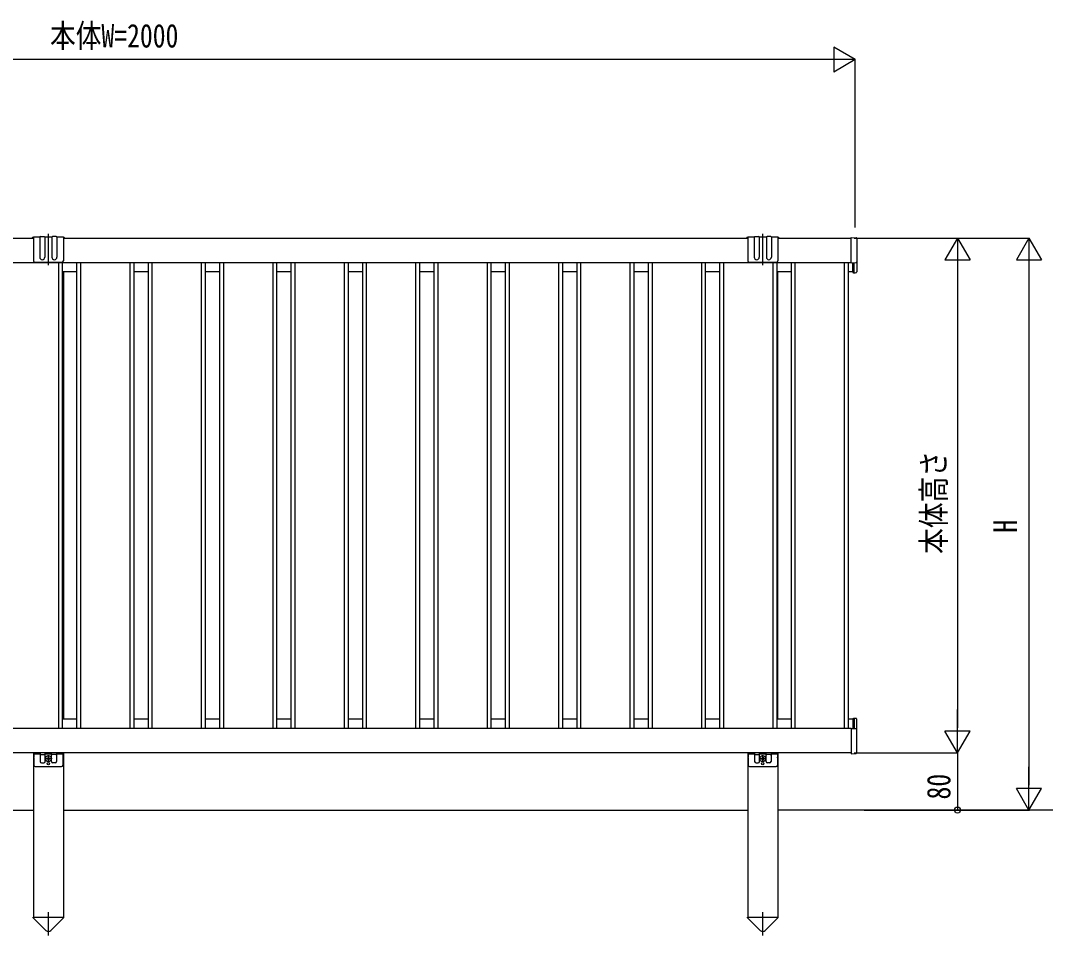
# Model space of a CAD drawing. Units: millimetres, scale not verified. Extents: x -4205 to 4205, y -2970 to 2970.
# Drawn here: x 1366 to 2801, y -306 to 974 of the extents above; entities that cross this region are included whole.
import ezdxf
from ezdxf.enums import TextEntityAlignment as Align

# ---------------------------------------------------------------- set-up
doc = ezdxf.new("R2010")
doc.units = ezdxf.units.MM
doc.header["$LTSCALE"] = 16
doc.layers.add('0-3_YKK_A1', color=4, linetype='Continuous')
doc.layers.add('0-4_YKK_D', color=6, linetype='Continuous')
doc.styles.add('ＭＳ ゴシック', font='')
doc.styles.get('ＭＳ ゴシック').set_extended_font_data('MS Gothic')

msp = doc.modelspace()

# ---------------------------------------------------------------- linework, layer by layer
at = {"layer": '0-3_YKK_A1'}
for p, q in [((1405, 631.64), (1405, 675.42)), ((2405, 631.64), (2405, 675.42)), ((539, 669.22), (1384, 669.22)), ((1393, 670.72), (1384, 670.72)), ((1384, 670.72), (1384, 637.71)), ((1393, 670.72), (1393, 642.71)), ((1394, 671.72), (1399, 671.72)), ((1410, 670.72), (1400, 670.72)), ((1400, 670.72), (1400, 642.71)), ((1410, 670.72), (1410, 642.71)), ((1416, 671.72), (1411, 671.72)), ((1426, 670.72), (1417, 670.72)), ((1417, 670.72), (1417, 642.71)), ((1426, 670.72), (1426, 637.71)), ((1426, 669.22), (2384, 669.22)), ((2393, 670.72), (2384, 670.72)), ((2384, 670.72), (2384, 637.71)), ((2393, 670.72), (2393, 642.71)), ((2394, 671.72), (2399, 671.72)), ((2410, 670.72), (2400, 670.72)), ((2400, 670.72), (2400, 642.71)), ((2410, 670.72), (2410, 642.71)), ((2416, 671.72), (2411, 671.72)), ((2426, 670.72), (2417, 670.72)), ((2417, 670.72), (2417, 642.71)), ((2426, 670.72), (2426, 637.71)), ((2426, 669.22), (2528.5, 669.22)), ((2528.5, 669.42), (2528.5, 670.1)), ((2528.5, 635.92), (2528.5, 669.42)), ((2528.82, 670.4), (2535.56, 669.99)), ((2536.5, 668.99), (2536.5, 636.35)), ((539, 635.22), (2528.5, 635.22)), ((1386, 635.71), (1404.29, 635.71)), ((1405.71, 635.71), (1424, 635.71)), ((1419, 635.22), (1419, -16.78)), ((1424.5, 635.22), (1424.5, -16.78)), ((1444.5, 635.22), (1444.5, -16.78)), ((1450, 635.22), (1450, -16.78)), ((1519, 635.22), (1519, -16.78)), ((1524.5, 635.22), (1524.5, -16.78)), ((1544.5, 635.22), (1544.5, -16.78)), ((1550, 635.22), (1550, -16.78)), ((1619, 635.22), (1619, -16.78)), ((1624.5, 635.22), (1624.5, -16.78)), ((1644.5, 635.22), (1644.5, -16.78)), ((1650, 635.22), (1650, -16.78)), ((1719, 635.22), (1719, -16.78)), ((1724.5, 635.22), (1724.5, -16.78)), ((1744.5, 635.22), (1744.5, -16.78)), ((1750, 635.22), (1750, -16.78)), ((1819, 635.22), (1819, -16.78)), ((1824.5, 635.22), (1824.5, -16.78)), ((1844.5, 635.22), (1844.5, -16.78)), ((1850, 635.22), (1850, -16.78)), ((1919, 635.22), (1919, -16.78)), ((1924.5, 635.22), (1924.5, -16.78)), ((1944.5, 635.22), (1944.5, -16.78)), ((1950, 635.22), (1950, -16.78)), ((2019, 635.22), (2019, -16.78)), ((2024.5, 635.22), (2024.5, -16.78)), ((2044.5, 635.22), (2044.5, -16.78)), ((2050, 635.22), (2050, -16.78)), ((2119, 635.22), (2119, -16.78)), ((2124.5, 635.22), (2124.5, -16.78)), ((2144.5, 635.22), (2144.5, -16.78)), ((2150, 635.22), (2150, -16.78)), ((2219, 635.22), (2219, -16.78)), ((2224.5, 635.22), (2224.5, -16.78)), ((2244.5, 635.22), (2244.5, -16.78)), ((2250, 635.22), (2250, -16.78)), ((2319, 635.22), (2319, -16.78)), ((2324.5, 635.22), (2324.5, -16.78)), ((2344.5, 635.22), (2344.5, -16.78)), ((2350, 635.22), (2350, -16.78)), ((2386, 635.71), (2404.29, 635.71)), ((2405.71, 635.71), (2424, 635.71)), ((2419, 635.22), (2419, -16.78)), ((2424.5, 635.22), (2424.5, -16.78)), ((2444.5, 635.22), (2444.5, -16.78)), ((2450, 635.22), (2450, -16.78)), ((2519, 635.22), (2519, -16.78)), ((2524.5, 635.22), (2524.5, -16.78)), ((2528.5, 635.24), (2528.5, 635.92)), ((2528.82, 634.94), (2535.56, 635.35)), ((2531, 623.02), (2531, 634.01)), ((2533, 634.42), (2531.28, 634.31)), ((2532, 634.36), (2532, 635.13)), ((2536.5, 636.35), (2536.5, 623.07)), ((1444.5, 622.22), (1424.5, 622.22)), ((1426, 622.22), (1426, -3.78)), ((1544.5, 622.22), (1524.5, 622.22)), ((1644.5, 622.22), (1624.5, 622.22)), ((1744.5, 622.22), (1724.5, 622.22)), ((1844.5, 622.22), (1824.5, 622.22)), ((1944.5, 622.22), (1924.5, 622.22)), ((2044.5, 622.22), (2024.5, 622.22)), ((2144.5, 622.22), (2124.5, 622.22)), ((2244.5, 622.22), (2224.5, 622.22)), ((2344.5, 622.22), (2324.5, 622.22)), ((2444.5, 622.22), (2424.5, 622.22)), ((2426, -3.78), (2426, 622.22)), ((2531, 622.22), (2524.5, 622.22)), ((2531, 621.82), (2531, 623.02)), ((2531.26, 621.4), (2531.26, 621.4)), ((2531.28, 621.4), (2532, 621.32)), ((2531.28, 621.4), (2532, 621.32)), ((2532, 620.98), (2532, 621.36)), ((2533, 620.92), (2532.94, 620.92)), ((2536.5, 623.07), (2536.5, 622.08)), ((1444.5, -3.78), (1424.5, -3.78)), ((1544.5, -3.78), (1524.5, -3.78)), ((1644.5, -3.78), (1624.5, -3.78)), ((1744.5, -3.78), (1724.5, -3.78)), ((1844.5, -3.78), (1824.5, -3.78)), ((1944.5, -3.78), (1924.5, -3.78)), ((2044.5, -3.78), (2024.5, -3.78)), ((2144.5, -3.78), (2124.5, -3.78)), ((2244.5, -3.78), (2224.5, -3.78)), ((2344.5, -3.78), (2324.5, -3.78)), ((2444.5, -3.78), (2424.5, -3.78)), ((2531, -3.78), (2524.5, -3.78)), ((2531, -3.38), (2531, -4.58)), ((2531, -4.58), (2531, -15.57)), ((2531.26, -2.96), (2531.26, -2.96)), ((2531.28, -2.96), (2532, -2.88)), ((2531.28, -2.96), (2532, -2.88)), ((2532, -2.54), (2532, -2.92)), ((2533, -2.48), (2532.94, -2.48)), ((2536.5, -4.63), (2536.5, -3.64)), ((2536.5, -17.91), (2536.5, -4.63)), ((2528.5, -16.78), (539, -16.78)), ((2528.5, -16.8), (2528.5, -17.48)), ((2528.5, -17.48), (2528.5, -50.98)), ((2528.82, -16.5), (2535.56, -16.91)), ((2533, -15.98), (2531.28, -15.87)), ((2532, -16.69), (2532, -15.92)), ((2536.5, -50.55), (2536.5, -17.91)), ((2528.5, -50.78), (539, -50.78)), ((1384, -50.78), (1384, -280.78)), ((1384.5, -50.78), (1384.5, -56.81)), ((1384.5, -52.27), (1393.5, -52.27)), ((1393.5, -50.77), (1393.5, -62.77)), ((1394.5, -53.27), (1399.5, -53.27)), ((1400.5, -62.77), (1400.5, -50.77)), ((1400.5, -52.27), (1409.5, -52.27)), ((1404.65, -56.7), (1405.35, -56.7)), ((1404.65, -56.7), (1404.65, -57.92)), ((1405, -63.32), (1405, -54.22)), ((1405.35, -56.7), (1405.35, -57.92)), ((1409.5, -62.77), (1409.5, -50.77)), ((1415.5, -53.27), (1410.5, -53.27)), ((1416.5, -50.77), (1416.5, -62.77)), ((1416.5, -52.27), (1425.5, -52.27)), ((1425.5, -50.78), (1425.5, -56.81)), ((1426, -50.78), (1426, -280.78)), ((2384, -50.78), (2384, -280.78)), ((2384.5, -50.78), (2384.5, -56.81)), ((2384.5, -52.27), (2393.5, -52.27)), ((2393.5, -50.77), (2393.5, -62.77)), ((2394.5, -53.27), (2399.5, -53.27)), ((2400.5, -62.77), (2400.5, -50.77)), ((2400.5, -52.27), (2409.5, -52.27)), ((2404.65, -56.7), (2405.35, -56.7)), ((2404.65, -56.7), (2404.65, -57.92)), ((2405, -63.32), (2405, -54.22)), ((2405.35, -56.7), (2405.35, -57.92)), ((2409.5, -62.77), (2409.5, -50.77)), ((2415.5, -53.27), (2410.5, -53.27)), ((2416.5, -50.77), (2416.5, -62.77)), ((2416.5, -52.27), (2425.5, -52.27)), ((2425.5, -50.78), (2425.5, -56.81)), ((2426, -50.78), (2426, -280.78)), ((2528.5, -50.98), (2528.5, -51.66)), ((2528.82, -51.96), (2535.56, -51.55)), ((1384.5, -57.73), (1384.5, -67.77)), ((1386.5, -69.77), (1423.5, -69.77)), ((1395.5, -64.77), (1398.5, -64.77)), ((1400.45, -58.77), (1409.55, -58.77)), ((1402.93, -58.42), (1402.93, -59.12)), ((1402.93, -58.42), (1404.15, -58.42)), ((1402.93, -59.12), (1404.15, -59.12)), ((1404.65, -59.62), (1404.65, -60.85)), ((1404.65, -60.85), (1405.35, -60.85)), ((1405.35, -59.62), (1405.35, -60.85)), ((1405.85, -58.42), (1407.08, -58.42)), ((1405.85, -59.12), (1407.08, -59.12)), ((1407.08, -58.42), (1407.08, -59.12)), ((1414.5, -64.77), (1411.5, -64.77)), ((1425.5, -57.73), (1425.5, -67.77)), ((2384.5, -57.73), (2384.5, -67.77)), ((2386.5, -69.77), (2423.5, -69.77)), ((2395.5, -64.77), (2398.5, -64.77)), ((2400.45, -58.77), (2409.55, -58.77)), ((2402.93, -58.42), (2402.93, -59.12)), ((2402.93, -58.42), (2404.15, -58.42)), ((2402.93, -59.12), (2404.15, -59.12)), ((2404.65, -59.62), (2404.65, -60.85)), ((2404.65, -60.85), (2405.35, -60.85)), ((2405.35, -59.62), (2405.35, -60.85)), ((2405.85, -58.42), (2407.08, -58.42)), ((2405.85, -59.12), (2407.08, -59.12)), ((2407.08, -58.42), (2407.08, -59.12)), ((2414.5, -64.77), (2411.5, -64.77)), ((2425.5, -57.73), (2425.5, -67.77)), ((426, -130.78), (1384, -130.78)), ((1426, -130.78), (2384, -130.78)), ((3204.06, -130.78), (2426, -130.78)), ((1383.8, -281.78), (1383.8, -280.78)), ((1383.8, -280.78), (1426.2, -280.78)), ((1383.8, -281.78), (1401.48, -299.33)), ((1405, -306.29), (1405, -273.81)), ((1426.2, -281.78), (1408.52, -299.33)), ((1426.2, -280.78), (1426.2, -281.78)), ((2383.8, -281.78), (2383.8, -280.78)), ((2383.8, -280.78), (2426.2, -280.78)), ((2383.8, -281.78), (2401.48, -299.33)), ((2405, -306.29), (2405, -273.81)), ((2426.2, -281.78), (2408.52, -299.33)), ((2426.2, -280.78), (2426.2, -281.78))]:
    msp.add_line(p, q, dxfattribs=at)
for points in [[(2533, 622.91), (2533, 634.42), (2533, 635.19)], [(2531, 621.82), (2531.01, 621.72), (2531.03, 621.61), (2531.09, 621.5), (2531.16, 621.44), (2531.24, 621.41), (2531.26, 621.41)], [(2531.25, 621.4), (2531.27, 621.4), (2531.28, 621.4)], [(2533.06, 620.92), (2533, 620.92), (2533, 622.91)], [(2531, -3.38), (2531.01, -3.28), (2531.03, -3.17), (2531.09, -3.06), (2531.16, -3), (2531.24, -2.96), (2531.26, -2.96)], [(2531.25, -2.96), (2531.27, -2.96), (2531.28, -2.96)], [(2533.06, -2.48), (2533, -2.48), (2533, -4.47)], [(2533, -4.47), (2533, -15.98), (2533, -16.75)]]:
    msp.add_lwpolyline(points, dxfattribs=at)
for centre, radius in [((1405, -58.77), 4.25), ((2405, -58.77), 4.25), ((1405, -65.77), 1.65), ((2405, -65.77), 1.65)]:
    msp.add_circle(centre, radius, dxfattribs=at)
for centre, radius, start, end in [((1384, 668.72), 2, 90, 165.52249), ((1394, 670.72), 1, 90, 180), ((1399, 670.72), 1, 0, 90), ((1411, 670.72), 1, 90, 180), ((1416, 670.72), 1, 0, 90), ((1426, 668.72), 2, 14.47751, 90), ((2384, 668.72), 2, 90, 165.52249), ((2394, 670.72), 1, 90, 180), ((2399, 670.72), 1, 0, 90), ((2411, 670.72), 1, 90, 180), ((2416, 670.72), 1, 0, 90), ((2426, 668.72), 2, 14.47751, 90), ((2528.8, 670.1), 0.3, 86.5, 180), ((2535.5, 668.99), 1, 0, 86.5), ((1386, 637.71), 2, 180, 270), ((1396.5, 642.71), 3.5, 180, 0), ((1405, 635.01), 1, 44.427, 135.573), ((1413.5, 642.71), 3.5, 180, 0), ((1424, 637.71), 2, 270, 0), ((2386, 637.71), 2, 180, 270), ((2396.5, 642.71), 3.5, 180, 0), ((2405, 635.01), 1, 44.427, 135.573), ((2413.5, 642.71), 3.5, 180, 0), ((2424, 637.71), 2, 270, 0), ((2528.8, 635.24), 0.3, 180, 273.5), ((2531.3, 634.01), 0.3, 93.5, 180), ((2535.5, 636.35), 1, 273.5, 0), ((2531.38, 621.81), 0.377, 177.75106, 254.19407), ((2535.5, 622.08), 1, 273.93714, 299.93477), ((2535.5, 622.08), 1, 299.93477, 0.15594), ((2531.38, -3.36), 0.377, 105.80593, 182.24894), ((2535.5, -3.64), 1, 60.06523, 86.06286), ((2535.5, -3.64), 1, 359.84406, 60.06523), ((2528.8, -16.8), 0.3, 86.5, 180), ((2531.3, -15.57), 0.3, 180, 266.5), ((2535.5, -17.91), 1, 0, 86.5), ((1384.3, -57.27), 0.5, 293.57818, 66.42182), ((1394.5, -52.27), 1, 180, 270), ((1399.5, -52.27), 1, 270, 0), ((1410.5, -52.27), 1, 180, 270), ((1415.5, -52.27), 1, 270, 0), ((1425.7, -57.27), 0.5, 113.57818, 246.42182), ((2384.3, -57.27), 0.5, 293.57818, 66.42182), ((2394.5, -52.27), 1, 180, 270), ((2399.5, -52.27), 1, 270, 0), ((2410.5, -52.27), 1, 180, 270), ((2415.5, -52.27), 1, 270, 0), ((2425.7, -57.27), 0.5, 113.57818, 246.42182), ((2528.8, -51.66), 0.3, 180, 273.5), ((2535.5, -50.55), 1, 273.5, 360), ((1386.5, -67.77), 2, 180, 270), ((1395.5, -62.77), 2, 180, 270), ((1398.5, -62.77), 2, 270, 0), ((1404.15, -57.92), 0.5, 270, 0), ((1404.15, -59.62), 0.5, 0, 90), ((1405.85, -57.92), 0.5, 180, 270), ((1405.85, -59.62), 0.5, 90, 180), ((1411.5, -62.77), 2, 180, 270), ((1414.5, -62.77), 2, 270, 0), ((1423.5, -67.77), 2, 270, 0), ((2386.5, -67.77), 2, 180, 270), ((2395.5, -62.77), 2, 180, 270), ((2398.5, -62.77), 2, 270, 0), ((2404.15, -57.92), 0.5, 270, 0), ((2404.15, -59.62), 0.5, 0, 90), ((2405.85, -57.92), 0.5, 180, 270), ((2405.85, -59.62), 0.5, 90, 180), ((2411.5, -62.77), 2, 180, 270), ((2414.5, -62.77), 2, 270, 0), ((2423.5, -67.77), 2, 270, 0), ((1405, -295.78), 5, 225.20979, 314.79021), ((2405, -295.78), 5, 225.20979, 314.79021)]:
    msp.add_arc(centre, radius, start, end, dxfattribs=at)
for centre, major_axis, start_param, end_param in [((2533.06, 622.92), (32.76, -2), 4.6837208, 4.712389), ((2532.94, 622.92), (32.76, 2), 4.712389, 4.788924), ((2533.06, -4.48), (32.76, 2), 1.5707963, 1.5994645), ((2532.94, -4.48), (32.76, -2), 1.4942613, 1.5707963)]:
    msp.add_ellipse(centre, major_axis=major_axis, ratio=0.060935, start_param=start_param, end_param=end_param, dxfattribs=at)
at = {"layer": '0-4_YKK_D'}
for p, q in [((2534.5, 919.22), (2504.19, 936.72)), ((2504.19, 936.72), (2504.19, 901.72)), ((2499.5, 919.22), (569.5, 919.22)), ((2534.5, 919.22), (2473.88, 919.22)), ((2534.5, 919.22), (2504.19, 901.72)), ((2534.5, 684.22), (2534.5, 920.22)), ((2533, 669.22), (2678.5, 669.22)), ((2533, 669.22), (2778.5, 669.22)), ((2677.5, 669.22), (2660, 638.91)), ((2677.5, 669.22), (2695, 638.91)), ((2677.5, 669.22), (2677.5, 608.6)), ((2777.5, 669.22), (2760, 638.91)), ((2777.5, 669.22), (2795, 638.91)), ((2777.5, 669.22), (2777.5, 608.6)), ((2660, 638.91), (2695, 638.91)), ((2677.5, 634.22), (2677.5, -15.78)), ((2760, 638.91), (2795, 638.91)), ((2777.5, 634.22), (2777.5, -95.78)), ((2677.5, -50.78), (2677.5, 9.84)), ((2677.5, -50.78), (2660, -20.47)), ((2695, -20.47), (2660, -20.47)), ((2677.5, -50.78), (2695, -20.47)), ((2533, -50.78), (2678.5, -50.78)), ((2533, -50.78), (2678.5, -50.78)), ((2677.5, -50.78), (2677.5, -130.78)), ((2777.5, -130.78), (2777.5, -70.16)), ((2777.5, -130.78), (2760, -100.47)), ((2795, -100.47), (2760, -100.47)), ((2777.5, -130.78), (2795, -100.47)), ((2547, -130.78), (2678.5, -130.78)), ((2548, -130.78), (2778.5, -130.78))]:
    msp.add_line(p, q, dxfattribs=at)
msp.add_circle((2677.5, -130.78), 4.25, dxfattribs=at)

# ---------------------------------------------------------------- texts
at = {"layer": '0-4_YKK_D', "style": 'ＭＳ ゴシック', "width": 0.8}
msp.add_text('本体W=2000', height=32.99, dxfattribs=at).set_placement((1407.3, 926.22), align=Align.BOTTOM_LEFT)
for s, p in [('本体高さ', (2670.5, 227.62)), ('H', (2770.5, 257.22)), ('80', (2677.5, -115.99))]:
    msp.add_text(s, height=32.99, rotation=90, dxfattribs=at).set_placement(p, align=Align.BOTTOM_LEFT)

doc.saveas('drawing.dxf')
